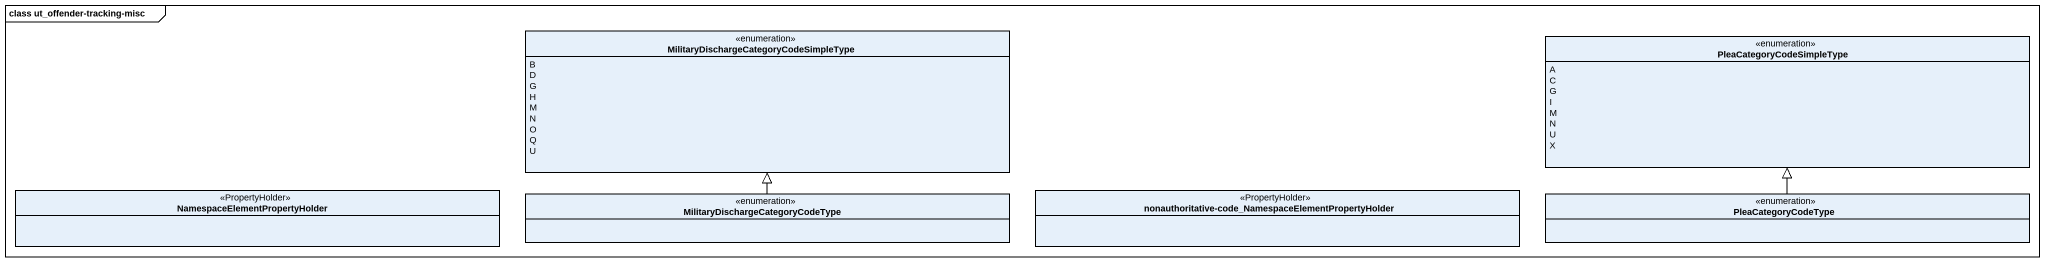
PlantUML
@startuml
mainframe class ut_offender-tracking-misc
hide circle
hide empty members
enum "MilitaryDischargeCategoryCodeSimpleType" as MilitaryDischargeCategoryCod {
  B
  D
  G
  H
  M
  N
  O
  Q
  U
}
enum PleaCategoryCodeSimpleType {
  A
  C
  G
  I
  M
  N
  U
  X
}
class "NamespaceElementPropertyHolder" as NamespaceElementPropertyHold <<PropertyHolder>>
enum "MilitaryDischargeCategoryCodeType" as MilitaryDischargeCategoryCod_2
class "nonauthoritative-code_NamespaceElementPropertyHolder" as nonauthoritative_code <<PropertyHolder>>
enum PleaCategoryCodeType
MilitaryDischargeCategoryCod_2 -up-|> MilitaryDischargeCategoryCod
PleaCategoryCodeType -up-|> PleaCategoryCodeSimpleType
@enduml
